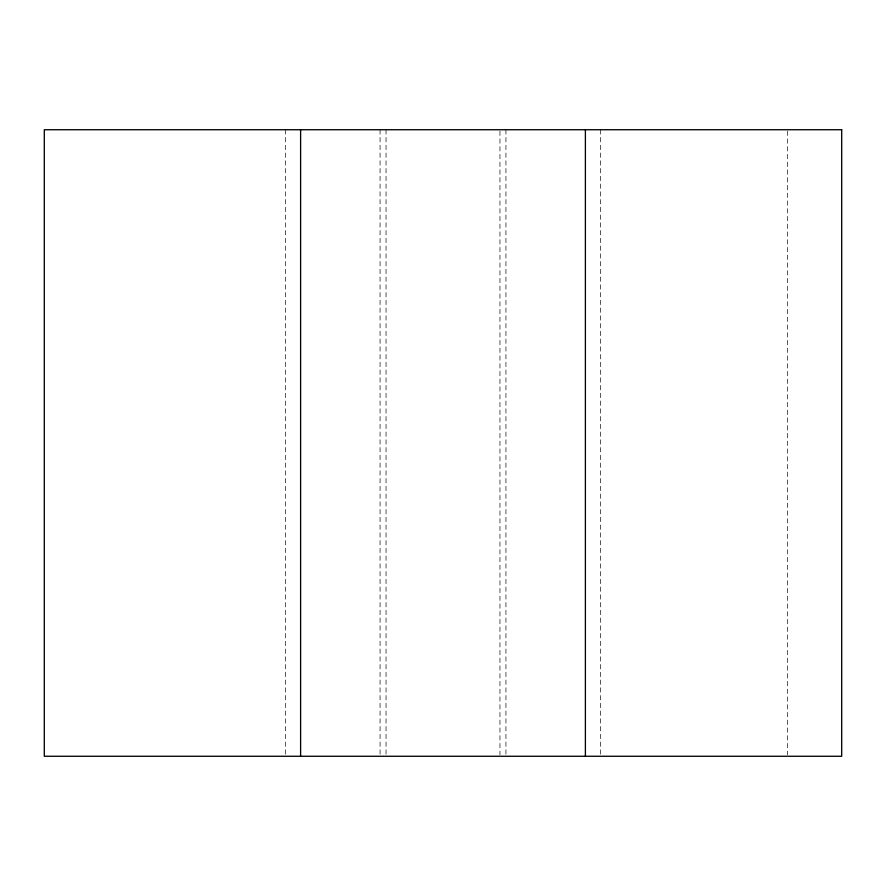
<?xml version="1.0" encoding="UTF-8"?>
<svg xmlns="http://www.w3.org/2000/svg" width="886" height="886" viewBox="0 0 886 886"><rect width="100%" height="100%" fill="white"/><g stroke="black" fill="none" stroke-linecap="round" stroke-linejoin="round"><path stroke-width="0.66" stroke-dasharray="4.43 3.32" d="M787.588 131.117L787.588 754.883M600.354 129.733L600.354 754.883M505.939 129.733L505.939 754.883M499.959 131.117L499.959 754.883M386.041 129.733L386.041 754.883M380.061 129.733L380.061 754.883M285.646 129.733L285.646 754.883"/><path stroke-width="1.33" d="M585.391 129.733L585.391 756.267M300.609 129.733L300.609 756.267M841.7 129.733L44.3 129.733L44.3 756.267L841.7 756.267L841.7 129.733"/></g></svg>
